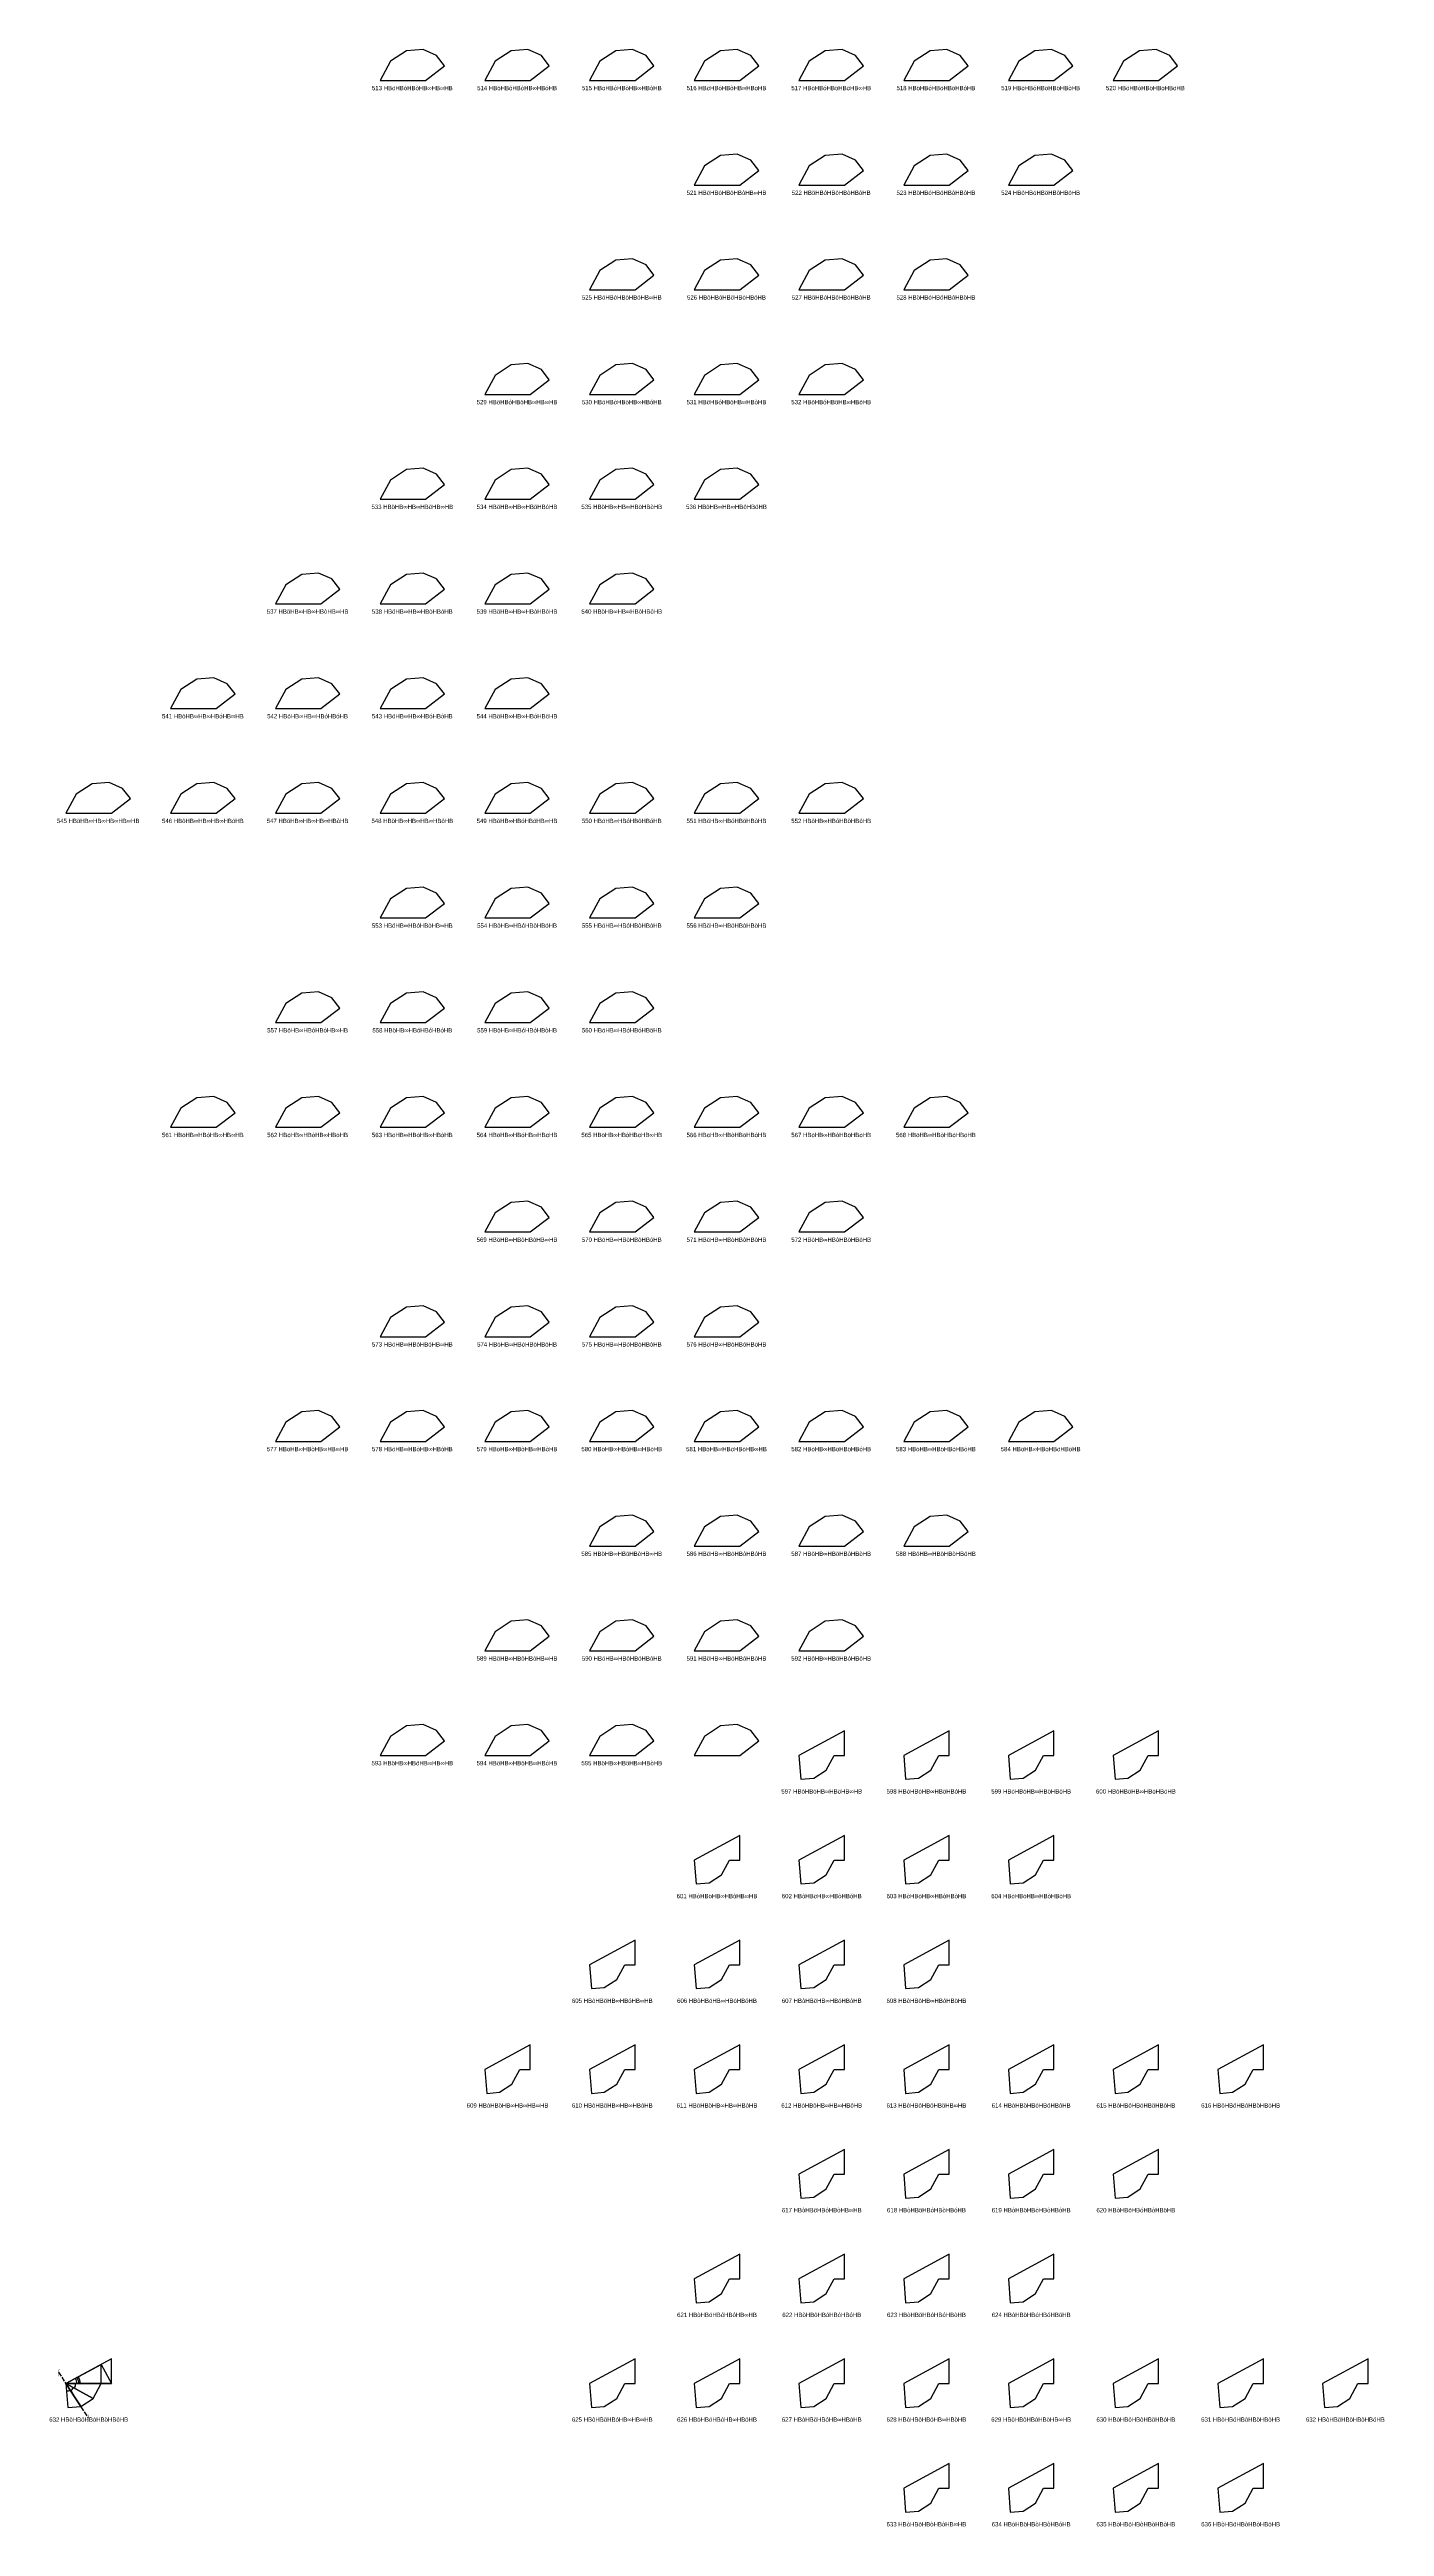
# Model space of a CAD drawing. Header units: millimetres. Extents: x 122552 to 1654769, y -10280102 to 62068.
# Drawn here: x 1236989 to 1576684, y -6376261 to -5745788 of the extents above; entities that cross this region are included whole.
import ezdxf
from ezdxf.enums import TextEntityAlignment as Align

# ---------------------------------------------------------------- set-up
doc = ezdxf.new("R2010")
doc.units = ezdxf.units.MM
doc.linetypes.add('ACAD_ISO02W100', pattern=[15, 12, -3])
for name, color, linetype in [('BASE', 170, 'Continuous'), ('HYPOTENUSE', 20, 'Continuous'), ('PERPENDICULAR', 90, 'Continuous'), ('Standard', 7, 'Continuous')]:
    doc.layers.add(name, color=color, linetype=linetype)
doc.styles.add('Arial', font='arial_0.ttf')

# ---------------------------------------------------------------- blocks, each defined once
blk = doc.blocks.new('fundamental_block_GT')
at = {"color": 4}
blk.add_arc((0, -2), 277, 359.9799, 28.4254, dxfattribs=at)
at = {"layer": 'BASE'}
blk.add_line((0, 0), (879, -7), dxfattribs=at)
at = {"layer": 'HYPOTENUSE'}
blk.add_line((883, 469), (0, 0), dxfattribs=at)
at = {"layer": 'PERPENDICULAR'}
blk.add_line((879, -7), (883, 469), dxfattribs=at)

msp = doc.modelspace()

# ---------------------------------------------------------------- linework, layer by layer
at = {"linetype": 'ACAD_ISO02W100', "ltscale": 100}
msp.add_line((1239268, -6337003), (1246805, -6348598), dxfattribs=at)
for points in [[(1332064, -5745788), (1327808, -5746126), (1323735, -5748773), (1321099, -5753631), (1332686, -5753631), (1337504, -5749926), (1335493, -5747311)], [(1358713, -5745788), (1354456, -5746126), (1350384, -5748773), (1347747, -5753631), (1359335, -5753631), (1364152, -5749926), (1362142, -5747311)], [(1385361, -5745788), (1381105, -5746126), (1377032, -5748773), (1374396, -5753631), (1385983, -5753631), (1390801, -5749926), (1388791, -5747311)], [(1412010, -5745788), (1407754, -5746126), (1403681, -5748773), (1401045, -5753631), (1412632, -5753631), (1417450, -5749926), (1415439, -5747311)], [(1438659, -5745788), (1434402, -5746126), (1430330, -5748773), (1427693, -5753631), (1439281, -5753631), (1444098, -5749926), (1442088, -5747311)], [(1465307, -5745788), (1461051, -5746126), (1456978, -5748773), (1454342, -5753631), (1465929, -5753631), (1470747, -5749926), (1468737, -5747311)], [(1491956, -5745788), (1487700, -5746126), (1483627, -5748773), (1480991, -5753631), (1492578, -5753631), (1497396, -5749926), (1495385, -5747311)], [(1518605, -5745788), (1514348, -5746126), (1510276, -5748773), (1507639, -5753631), (1519227, -5753631), (1524044, -5749926), (1522034, -5747311)], [(1412010, -5772437), (1407754, -5772774), (1403681, -5775422), (1401045, -5780279), (1412632, -5780279), (1417450, -5776575), (1415439, -5773960)], [(1438659, -5772437), (1434402, -5772774), (1430330, -5775422), (1427693, -5780279), (1439281, -5780279), (1444098, -5776575), (1442088, -5773960)], [(1465307, -5772437), (1461051, -5772774), (1456978, -5775422), (1454342, -5780279), (1465929, -5780279), (1470747, -5776575), (1468737, -5773960)], [(1491956, -5772437), (1487700, -5772774), (1483627, -5775422), (1480991, -5780279), (1492578, -5780279), (1497396, -5776575), (1495385, -5773960)], [(1385361, -5799085), (1381105, -5799423), (1377032, -5802070), (1374396, -5806928), (1385983, -5806928), (1390801, -5803223), (1388791, -5800609)], [(1412010, -5799085), (1407754, -5799423), (1403681, -5802070), (1401045, -5806928), (1412632, -5806928), (1417450, -5803223), (1415439, -5800609)], [(1438659, -5799085), (1434402, -5799423), (1430330, -5802070), (1427693, -5806928), (1439281, -5806928), (1444098, -5803223), (1442088, -5800609)], [(1465307, -5799085), (1461051, -5799423), (1456978, -5802070), (1454342, -5806928), (1465929, -5806928), (1470747, -5803223), (1468737, -5800609)], [(1358713, -5825734), (1354456, -5826072), (1350384, -5828719), (1347747, -5833577), (1359335, -5833577), (1364152, -5829872), (1362142, -5827257)], [(1385361, -5825734), (1381105, -5826072), (1377032, -5828719), (1374396, -5833577), (1385983, -5833577), (1390801, -5829872), (1388791, -5827257)], [(1412010, -5825734), (1407754, -5826072), (1403681, -5828719), (1401045, -5833577), (1412632, -5833577), (1417450, -5829872), (1415439, -5827257)], [(1438659, -5825734), (1434402, -5826072), (1430330, -5828719), (1427693, -5833577), (1439281, -5833577), (1444098, -5829872), (1442088, -5827257)], [(1332064, -5852383), (1327808, -5852720), (1323735, -5855368), (1321099, -5860225), (1332686, -5860225), (1337504, -5856521), (1335493, -5853906)], [(1358713, -5852383), (1354456, -5852720), (1350384, -5855368), (1347747, -5860225), (1359335, -5860225), (1364152, -5856521), (1362142, -5853906)], [(1385361, -5852383), (1381105, -5852720), (1377032, -5855368), (1374396, -5860225), (1385983, -5860225), (1390801, -5856521), (1388791, -5853906)], [(1412010, -5852383), (1407754, -5852720), (1403681, -5855368), (1401045, -5860225), (1412632, -5860225), (1417450, -5856521), (1415439, -5853906)], [(1305415, -5879031), (1301159, -5879369), (1297086, -5882016), (1294450, -5886874), (1306037, -5886874), (1310855, -5883169), (1308845, -5880555)], [(1332064, -5879031), (1327808, -5879369), (1323735, -5882016), (1321099, -5886874), (1332686, -5886874), (1337504, -5883169), (1335493, -5880555)], [(1358713, -5879031), (1354456, -5879369), (1350384, -5882016), (1347747, -5886874), (1359335, -5886874), (1364152, -5883169), (1362142, -5880555)], [(1385361, -5879031), (1381105, -5879369), (1377032, -5882016), (1374396, -5886874), (1385983, -5886874), (1390801, -5883169), (1388791, -5880555)], [(1278767, -5905680), (1274510, -5906018), (1270438, -5908665), (1267801, -5913523), (1279389, -5913523), (1284206, -5909818), (1282196, -5907203)], [(1305415, -5905680), (1301159, -5906018), (1297086, -5908665), (1294450, -5913523), (1306037, -5913523), (1310855, -5909818), (1308845, -5907203)], [(1332064, -5905680), (1327808, -5906018), (1323735, -5908665), (1321099, -5913523), (1332686, -5913523), (1337504, -5909818), (1335493, -5907203)], [(1358713, -5905680), (1354456, -5906018), (1350384, -5908665), (1347747, -5913523), (1359335, -5913523), (1364152, -5909818), (1362142, -5907203)], [(1252118, -5932329), (1247862, -5932666), (1243789, -5935314), (1241153, -5940171), (1252740, -5940171), (1257558, -5936467), (1255547, -5933852)], [(1278767, -5932329), (1274510, -5932666), (1270438, -5935314), (1267801, -5940171), (1279389, -5940171), (1284206, -5936467), (1282196, -5933852)], [(1305415, -5932329), (1301159, -5932666), (1297086, -5935314), (1294450, -5940171), (1306037, -5940171), (1310855, -5936467), (1308845, -5933852)], [(1332064, -5932329), (1327808, -5932666), (1323735, -5935314), (1321099, -5940171), (1332686, -5940171), (1337504, -5936467), (1335493, -5933852)], [(1358713, -5932329), (1354456, -5932666), (1350384, -5935314), (1347747, -5940171), (1359335, -5940171), (1364152, -5936467), (1362142, -5933852)], [(1385361, -5932329), (1381105, -5932666), (1377032, -5935314), (1374396, -5940171), (1385983, -5940171), (1390801, -5936467), (1388791, -5933852)], [(1412010, -5932329), (1407754, -5932666), (1403681, -5935314), (1401045, -5940171), (1412632, -5940171), (1417450, -5936467), (1415439, -5933852)], [(1438659, -5932329), (1434402, -5932666), (1430330, -5935314), (1427693, -5940171), (1439281, -5940171), (1444098, -5936467), (1442088, -5933852)], [(1332064, -5958977), (1327808, -5959315), (1323735, -5961962), (1321099, -5966820), (1332686, -5966820), (1337504, -5963115), (1335493, -5960501)], [(1358713, -5958977), (1354456, -5959315), (1350384, -5961962), (1347747, -5966820), (1359335, -5966820), (1364152, -5963115), (1362142, -5960501)], [(1385361, -5958977), (1381105, -5959315), (1377032, -5961962), (1374396, -5966820), (1385983, -5966820), (1390801, -5963115), (1388791, -5960501)], [(1412010, -5958977), (1407754, -5959315), (1403681, -5961962), (1401045, -5966820), (1412632, -5966820), (1417450, -5963115), (1415439, -5960501)], [(1305415, -5985626), (1301159, -5985964), (1297086, -5988611), (1294450, -5993469), (1306037, -5993469), (1310855, -5989764), (1308845, -5987149)], [(1332064, -5985626), (1327808, -5985964), (1323735, -5988611), (1321099, -5993469), (1332686, -5993469), (1337504, -5989764), (1335493, -5987149)], [(1358713, -5985626), (1354456, -5985964), (1350384, -5988611), (1347747, -5993469), (1359335, -5993469), (1364152, -5989764), (1362142, -5987149)], [(1385361, -5985626), (1381105, -5985964), (1377032, -5988611), (1374396, -5993469), (1385983, -5993469), (1390801, -5989764), (1388791, -5987149)], [(1278767, -6012275), (1274510, -6012612), (1270438, -6015260), (1267801, -6020117), (1279389, -6020117), (1284206, -6016413), (1282196, -6013798)], [(1305415, -6012275), (1301159, -6012612), (1297086, -6015260), (1294450, -6020117), (1306037, -6020117), (1310855, -6016413), (1308845, -6013798)], [(1332064, -6012275), (1327808, -6012612), (1323735, -6015260), (1321099, -6020117), (1332686, -6020117), (1337504, -6016413), (1335493, -6013798)], [(1358713, -6012275), (1354456, -6012612), (1350384, -6015260), (1347747, -6020117), (1359335, -6020117), (1364152, -6016413), (1362142, -6013798)], [(1385361, -6012275), (1381105, -6012612), (1377032, -6015260), (1374396, -6020117), (1385983, -6020117), (1390801, -6016413), (1388791, -6013798)], [(1412010, -6012275), (1407754, -6012612), (1403681, -6015260), (1401045, -6020117), (1412632, -6020117), (1417450, -6016413), (1415439, -6013798)], [(1438659, -6012275), (1434402, -6012612), (1430330, -6015260), (1427693, -6020117), (1439281, -6020117), (1444098, -6016413), (1442088, -6013798)], [(1465307, -6012275), (1461051, -6012612), (1456978, -6015260), (1454342, -6020117), (1465929, -6020117), (1470747, -6016413), (1468737, -6013798)], [(1358713, -6038923), (1354456, -6039261), (1350384, -6041908), (1347747, -6046766), (1359335, -6046766), (1364152, -6043061), (1362142, -6040447)], [(1385361, -6038923), (1381105, -6039261), (1377032, -6041908), (1374396, -6046766), (1385983, -6046766), (1390801, -6043061), (1388791, -6040447)], [(1412010, -6038923), (1407754, -6039261), (1403681, -6041908), (1401045, -6046766), (1412632, -6046766), (1417450, -6043061), (1415439, -6040447)], [(1438659, -6038923), (1434402, -6039261), (1430330, -6041908), (1427693, -6046766), (1439281, -6046766), (1444098, -6043061), (1442088, -6040447)], [(1332064, -6065572), (1327808, -6065910), (1323735, -6068557), (1321099, -6073415), (1332686, -6073415), (1337504, -6069710), (1335493, -6067096)], [(1358713, -6065572), (1354456, -6065910), (1350384, -6068557), (1347747, -6073415), (1359335, -6073415), (1364152, -6069710), (1362142, -6067096)], [(1385361, -6065572), (1381105, -6065910), (1377032, -6068557), (1374396, -6073415), (1385983, -6073415), (1390801, -6069710), (1388791, -6067096)], [(1412010, -6065572), (1407754, -6065910), (1403681, -6068557), (1401045, -6073415), (1412632, -6073415), (1417450, -6069710), (1415439, -6067096)], [(1305415, -6092221), (1301159, -6092558), (1297086, -6095206), (1294450, -6100063), (1306037, -6100063), (1310855, -6096359), (1308845, -6093744)], [(1332064, -6092221), (1327808, -6092558), (1323735, -6095206), (1321099, -6100063), (1332686, -6100063), (1337504, -6096359), (1335493, -6093744)], [(1358713, -6092221), (1354456, -6092558), (1350384, -6095206), (1347747, -6100063), (1359335, -6100063), (1364152, -6096359), (1362142, -6093744)], [(1385361, -6092221), (1381105, -6092558), (1377032, -6095206), (1374396, -6100063), (1385983, -6100063), (1390801, -6096359), (1388791, -6093744)], [(1412010, -6092221), (1407754, -6092558), (1403681, -6095206), (1401045, -6100063), (1412632, -6100063), (1417450, -6096359), (1415439, -6093744)], [(1438659, -6092221), (1434402, -6092558), (1430330, -6095206), (1427693, -6100063), (1439281, -6100063), (1444098, -6096359), (1442088, -6093744)], [(1465307, -6092221), (1461051, -6092558), (1456978, -6095206), (1454342, -6100063), (1465929, -6100063), (1470747, -6096359), (1468737, -6093744)], [(1491956, -6092221), (1487700, -6092558), (1483627, -6095206), (1480991, -6100063), (1492578, -6100063), (1497396, -6096359), (1495385, -6093744)], [(1385361, -6118869), (1381105, -6119207), (1377032, -6121854), (1374396, -6126712), (1385983, -6126712), (1390801, -6123007), (1388791, -6120393)], [(1412010, -6118869), (1407754, -6119207), (1403681, -6121854), (1401045, -6126712), (1412632, -6126712), (1417450, -6123007), (1415439, -6120393)], [(1438659, -6118869), (1434402, -6119207), (1430330, -6121854), (1427693, -6126712), (1439281, -6126712), (1444098, -6123007), (1442088, -6120393)], [(1465307, -6118869), (1461051, -6119207), (1456978, -6121854), (1454342, -6126712), (1465929, -6126712), (1470747, -6123007), (1468737, -6120393)], [(1358713, -6145518), (1354456, -6145856), (1350384, -6148503), (1347747, -6153361), (1359335, -6153361), (1364152, -6149656), (1362142, -6147042)], [(1385361, -6145518), (1381105, -6145856), (1377032, -6148503), (1374396, -6153361), (1385983, -6153361), (1390801, -6149656), (1388791, -6147042)], [(1412010, -6145518), (1407754, -6145856), (1403681, -6148503), (1401045, -6153361), (1412632, -6153361), (1417450, -6149656), (1415439, -6147042)], [(1438659, -6145518), (1434402, -6145856), (1430330, -6148503), (1427693, -6153361), (1439281, -6153361), (1444098, -6149656), (1442088, -6147042)], [(1332064, -6172167), (1327808, -6172504), (1323735, -6175152), (1321099, -6180009), (1332686, -6180009), (1337504, -6176305), (1335493, -6173690)], [(1358713, -6172167), (1354456, -6172504), (1350384, -6175152), (1347747, -6180009), (1359335, -6180009), (1364152, -6176305), (1362142, -6173690)], [(1385361, -6172167), (1381105, -6172504), (1377032, -6175152), (1374396, -6180009), (1385983, -6180009), (1390801, -6176305), (1388791, -6173690)], [(1412010, -6172167), (1407754, -6172504), (1403681, -6175152), (1401045, -6180009), (1412632, -6180009), (1417450, -6176305), (1415439, -6173690)], [(1436644, -6180009), (1439281, -6180009), (1439281, -6173721), (1427693, -6180009), (1428174, -6186068), (1431462, -6185807), (1434608, -6183762)], [(1463293, -6180009), (1465929, -6180009), (1465929, -6173721), (1454342, -6180009), (1454822, -6186068), (1458110, -6185807), (1461257, -6183762)], [(1489942, -6180009), (1492578, -6180009), (1492578, -6173721), (1480991, -6180009), (1481471, -6186068), (1484759, -6185807), (1487905, -6183762)], [(1516590, -6180009), (1519227, -6180009), (1519227, -6173721), (1507639, -6180009), (1508120, -6186068), (1511408, -6185807), (1514554, -6183762)], [(1409996, -6206658), (1412632, -6206658), (1412632, -6200370), (1401045, -6206658), (1401525, -6212716), (1404813, -6212456), (1407959, -6210411)], [(1436644, -6206658), (1439281, -6206658), (1439281, -6200370), (1427693, -6206658), (1428174, -6212716), (1431462, -6212456), (1434608, -6210411)], [(1463293, -6206658), (1465929, -6206658), (1465929, -6200370), (1454342, -6206658), (1454822, -6212716), (1458110, -6212456), (1461257, -6210411)], [(1489942, -6206658), (1492578, -6206658), (1492578, -6200370), (1480991, -6206658), (1481471, -6212716), (1484759, -6212456), (1487905, -6210411)], [(1383347, -6233307), (1385983, -6233307), (1385983, -6227018), (1374396, -6233307), (1374876, -6239365), (1378164, -6239104), (1381311, -6237059)], [(1409996, -6233307), (1412632, -6233307), (1412632, -6227018), (1401045, -6233307), (1401525, -6239365), (1404813, -6239104), (1407959, -6237059)], [(1436644, -6233307), (1439281, -6233307), (1439281, -6227018), (1427693, -6233307), (1428174, -6239365), (1431462, -6239104), (1434608, -6237059)], [(1463293, -6233307), (1465929, -6233307), (1465929, -6227018), (1454342, -6233307), (1454822, -6239365), (1458110, -6239104), (1461257, -6237059)], [(1356698, -6259955), (1359335, -6259955), (1359335, -6253667), (1347747, -6259955), (1348228, -6266014), (1351516, -6265753), (1354662, -6263708)], [(1383347, -6259955), (1385983, -6259955), (1385983, -6253667), (1374396, -6259955), (1374876, -6266014), (1378164, -6265753), (1381311, -6263708)], [(1409996, -6259955), (1412632, -6259955), (1412632, -6253667), (1401045, -6259955), (1401525, -6266014), (1404813, -6265753), (1407959, -6263708)], [(1436644, -6259955), (1439281, -6259955), (1439281, -6253667), (1427693, -6259955), (1428174, -6266014), (1431462, -6265753), (1434608, -6263708)], [(1463293, -6259955), (1465929, -6259955), (1465929, -6253667), (1454342, -6259955), (1454822, -6266014), (1458110, -6265753), (1461257, -6263708)], [(1489942, -6259955), (1492578, -6259955), (1492578, -6253667), (1480991, -6259955), (1481471, -6266014), (1484759, -6265753), (1487905, -6263708)], [(1516590, -6259955), (1519227, -6259955), (1519227, -6253667), (1507639, -6259955), (1508120, -6266014), (1511408, -6265753), (1514554, -6263708)], [(1543239, -6259955), (1545875, -6259955), (1545875, -6253667), (1534288, -6259955), (1534768, -6266014), (1538056, -6265753), (1541203, -6263708)], [(1436644, -6286604), (1439281, -6286604), (1439281, -6280316), (1427693, -6286604), (1428174, -6292662), (1431462, -6292402), (1434608, -6290357)], [(1463293, -6286604), (1465929, -6286604), (1465929, -6280316), (1454342, -6286604), (1454822, -6292662), (1458110, -6292402), (1461257, -6290357)], [(1489942, -6286604), (1492578, -6286604), (1492578, -6280316), (1480991, -6286604), (1481471, -6292662), (1484759, -6292402), (1487905, -6290357)], [(1516590, -6286604), (1519227, -6286604), (1519227, -6280316), (1507639, -6286604), (1508120, -6292662), (1511408, -6292402), (1514554, -6290357)], [(1409996, -6313253), (1412632, -6313253), (1412632, -6306964), (1401045, -6313253), (1401525, -6319311), (1404813, -6319050), (1407959, -6317005)], [(1436644, -6313253), (1439281, -6313253), (1439281, -6306964), (1427693, -6313253), (1428174, -6319311), (1431462, -6319050), (1434608, -6317005)], [(1463293, -6313253), (1465929, -6313253), (1465929, -6306964), (1454342, -6313253), (1454822, -6319311), (1458110, -6319050), (1461257, -6317005)], [(1489942, -6313253), (1492578, -6313253), (1492578, -6306964), (1480991, -6313253), (1481471, -6319311), (1484759, -6319050), (1487905, -6317005)], [(1383347, -6339901), (1385983, -6339901), (1385983, -6333613), (1374396, -6339901), (1374876, -6345960), (1378164, -6345699), (1381311, -6343654)], [(1409996, -6339901), (1412632, -6339901), (1412632, -6333613), (1401045, -6339901), (1401525, -6345960), (1404813, -6345699), (1407959, -6343654)], [(1436644, -6339901), (1439281, -6339901), (1439281, -6333613), (1427693, -6339901), (1428174, -6345960), (1431462, -6345699), (1434608, -6343654)], [(1463293, -6339901), (1465929, -6339901), (1465929, -6333613), (1454342, -6339901), (1454822, -6345960), (1458110, -6345699), (1461257, -6343654)], [(1489942, -6339901), (1492578, -6339901), (1492578, -6333613), (1480991, -6339901), (1481471, -6345960), (1484759, -6345699), (1487905, -6343654)], [(1516590, -6339901), (1519227, -6339901), (1519227, -6333613), (1507639, -6339901), (1508120, -6345960), (1511408, -6345699), (1514554, -6343654)], [(1543239, -6339901), (1545875, -6339901), (1545875, -6333613), (1534288, -6339901), (1534768, -6345960), (1538056, -6345699), (1541203, -6343654)], [(1569888, -6339901), (1572524, -6339901), (1572524, -6333613), (1560937, -6339901), (1561417, -6345960), (1564705, -6345699), (1567851, -6343654)], [(1463293, -6366550), (1465929, -6366550), (1465929, -6360262), (1454342, -6366550), (1454822, -6372608), (1458110, -6372348), (1461257, -6370303)], [(1489942, -6366550), (1492578, -6366550), (1492578, -6360262), (1480991, -6366550), (1481471, -6372608), (1484759, -6372348), (1487905, -6370303)], [(1516590, -6366550), (1519227, -6366550), (1519227, -6360262), (1507639, -6366550), (1508120, -6372608), (1511408, -6372348), (1514554, -6370303)], [(1543239, -6366550), (1545875, -6366550), (1545875, -6360262), (1534288, -6366550), (1534768, -6372608), (1538056, -6372348), (1541203, -6370303)]]:
    msp.add_lwpolyline(points, close=True)

# ---------------------------------------------------------------- block references
for xscale, yscale, zscale, rotation in [(-11.58735412275403, 11.58735412275403, 11.58735412275403, 207.9999999999996), (10.18429076373601, 10.18429076373601, 10.18429076373601, 0.4883327617926961), (8.951118371073806, 8.951118371073806, 8.951118371073806, 332.0000000000033), (6.914651890687201, 6.914651890687201, 6.914651890687201, 275.0233344764058), (7.867265571232967, 7.867265571232967, 7.867265571232967, 303.5116672382053)]:
    msp.add_blockref('fundamental_block_GT', (1241153, -6339901), dxfattribs=dict(xscale=xscale, yscale=yscale, zscale=zscale, rotation=rotation))
at = {"layer": 'Standard', "xscale": 13.18371388650824, "yscale": 13.18371388650824, "zscale": 13.18371388650824, "rotation": 0.4883327617913192}
msp.add_blockref('fundamental_block_GT', (1241153, -6339901), dxfattribs=at)

# ---------------------------------------------------------------- texts
at = {"style": 'Arial'}
for s, p in [('513 HBöHBóHBòHB∞HB∞HB', (1329301, -5755591)), ('514 HBöHBóHBòHB∞HBóHB', (1355950, -5755591)), ('515 HBöHBóHBòHB∞HBòHB', (1382598, -5755591)), ('516 HBöHBóHBòHB∞HBöHB', (1409247, -5755591)), ('517 HBöHBóHBöHBöHB∞HB', (1435896, -5755591)), ('518 HBöHBóHBöHBöHBóHB', (1462544, -5755591)), ('519 HBöHBóHBöHBöHBòHB', (1489193, -5755591)), ('520 HBöHBóHBöHBöHBöHB', (1515842, -5755591)), ('521 HBöHBóHBöHBòHB∞HB', (1409247, -5782240)), ('522 HBöHBóHBöHBòHBóHB', (1435896, -5782240)), ('523 HBöHBóHBöHBòHBòHB', (1462544, -5782240)), ('524 HBöHBóHBöHBòHBöHB', (1489193, -5782240)), ('525 HBöHBóHBöHBóHB∞HB', (1382598, -5808889)), ('526 HBöHBóHBöHBóHBóHB', (1409247, -5808889)), ('527 HBöHBóHBöHBóHBòHB', (1435896, -5808889)), ('528 HBöHBóHBöHBóHBöHB', (1462544, -5808889)), ('529 HBöHBóHBöHB∞HB∞HB', (1355950, -5835537)), ('530 HBöHBóHBöHB∞HBóHB', (1382598, -5835537)), ('531 HBöHBóHBöHB∞HBòHB', (1409247, -5835537)), ('532 HBöHBóHBöHB∞HBöHB', (1435896, -5835537)), ('533 HBöHB∞HB∞HBöHB∞HB', (1329301, -5862186)), ('534 HBöHB∞HB∞HBöHBóHB', (1355950, -5862186)), ('535 HBöHB∞HB∞HBöHBòHB', (1382598, -5862186)), ('536 HBöHB∞HB∞HBöHBöHB', (1409247, -5862186)), ('537 HBöHB∞HB∞HBòHB∞HB', (1302652, -5888835)), ('538 HBöHB∞HB∞HBòHBóHB', (1329301, -5888835)), ('539 HBöHB∞HB∞HBòHBòHB', (1355950, -5888835)), ('540 HBöHB∞HB∞HBòHBöHB', (1382598, -5888835)), ('541 HBöHB∞HB∞HBóHB∞HB', (1276004, -5915483)), ('542 HBöHB∞HB∞HBóHBóHB', (1302652, -5915483)), ('543 HBöHB∞HB∞HBóHBòHB', (1329301, -5915483)), ('544 HBöHB∞HB∞HBóHBöHB', (1355950, -5915483)), ('545 HBöHB∞HB∞HB∞HB∞HB', (1249355, -5942132)), ('546 HBöHB∞HB∞HB∞HBóHB', (1276004, -5942132)), ('547 HBöHB∞HB∞HB∞HBòHB', (1302652, -5942132)), ('548 HBöHB∞HB∞HB∞HBöHB', (1329301, -5942132)), ('549 HBöHB∞HBóHBöHB∞HB', (1355950, -5942132)), ('550 HBöHB∞HBóHBöHBóHB', (1382598, -5942132)), ('551 HBöHB∞HBóHBöHBòHB', (1409247, -5942132)), ('552 HBöHB∞HBóHBöHBöHB', (1435896, -5942132)), ('553 HBöHB∞HBóHBòHB∞HB', (1329301, -5968781)), ('554 HBöHB∞HBóHBòHBóHB', (1355950, -5968781)), ('555 HBöHB∞HBóHBòHBòHB', (1382598, -5968781)), ('556 HBöHB∞HBóHBòHBöHB', (1409247, -5968781)), ('557 HBöHB∞HBóHBóHB∞HB', (1302652, -5995429)), ('558 HBöHB∞HBóHBóHBóHB', (1329301, -5995429)), ('559 HBöHB∞HBóHBóHBòHB', (1355950, -5995429)), ('560 HBöHB∞HBóHBóHBöHB', (1382598, -5995429)), ('561 HBöHB∞HBóHB∞HB∞HB', (1276004, -6022078)), ('562 HBöHB∞HBóHB∞HBóHB', (1302652, -6022078)), ('563 HBöHB∞HBóHB∞HBòHB', (1329301, -6022078)), ('564 HBöHB∞HBóHB∞HBöHB', (1355950, -6022078)), ('565 HBöHB∞HBòHBöHB∞HB', (1382598, -6022078)), ('566 HBöHB∞HBòHBöHBóHB', (1409247, -6022078)), ('567 HBöHB∞HBòHBöHBòHB', (1435896, -6022078)), ('568 HBöHB∞HBòHBöHBöHB', (1462544, -6022078)), ('569 HBöHB∞HBòHBòHB∞HB', (1355950, -6048727)), ('570 HBöHB∞HBòHBòHBóHB', (1382598, -6048727)), ('571 HBöHB∞HBòHBòHBòHB', (1409247, -6048727)), ('572 HBöHB∞HBòHBòHBöHB', (1435896, -6048727)), ('573 HBöHB∞HBòHBóHB∞HB', (1329301, -6075375)), ('574 HBöHB∞HBòHBóHBóHB', (1355950, -6075375)), ('575 HBöHB∞HBòHBóHBòHB', (1382598, -6075375)), ('576 HBöHB∞HBòHBóHBöHB', (1409247, -6075375)), ('577 HBöHB∞HBòHB∞HB∞HB', (1302652, -6102024)), ('578 HBöHB∞HBòHB∞HBóHB', (1329301, -6102024)), ('579 HBöHB∞HBòHB∞HBòHB', (1355950, -6102024)), ('580 HBöHB∞HBòHB∞HBöHB', (1382598, -6102024)), ('581 HBöHB∞HBöHBöHB∞HB', (1409247, -6102024)), ('582 HBöHB∞HBöHBöHBóHB', (1435896, -6102024)), ('583 HBöHB∞HBöHBöHBòHB', (1462544, -6102024)), ('584 HBöHB∞HBöHBöHBöHB', (1489193, -6102024)), ('585 HBöHB∞HBöHBòHB∞HB', (1382598, -6128673)), ('586 HBöHB∞HBöHBòHBóHB', (1409247, -6128673)), ('587 HBöHB∞HBöHBòHBòHB', (1435896, -6128673)), ('588 HBöHB∞HBöHBòHBöHB', (1462544, -6128673)), ('589 HBöHB∞HBöHBóHB∞HB', (1355950, -6155321)), ('590 HBöHB∞HBöHBóHBóHB', (1382598, -6155321)), ('591 HBöHB∞HBöHBóHBòHB', (1409247, -6155321)), ('592 HBöHB∞HBöHBóHBöHB', (1435896, -6155321)), ('593 HBöHB∞HBöHB∞HB∞HB', (1329301, -6181970)), ('594 HBöHB∞HBöHB∞HBóHB', (1355950, -6181970)), ('595 HBöHB∞HBöHB∞HBòHB', (1382598, -6181970)), ('597 HBòHBöHB∞HBöHB∞HB', (1433487, -6189154)), ('598 HBòHBöHB∞HBöHBóHB', (1460136, -6189154)), ('599 HBòHBöHB∞HBöHBòHB', (1486784, -6189154)), ('600 HBòHBöHB∞HBöHBöHB', (1513433, -6189154)), ('601 HBòHBöHB∞HBòHB∞HB', (1406838, -6215803)), ('602 HBòHBöHB∞HBòHBóHB', (1433487, -6215803)), ('603 HBòHBöHB∞HBòHBòHB', (1460136, -6215803)), ('604 HBòHBöHB∞HBòHBöHB', (1486784, -6215803)), ('605 HBòHBöHB∞HBóHB∞HB', (1380190, -6242452)), ('606 HBòHBöHB∞HBóHBóHB', (1406838, -6242452)), ('607 HBòHBöHB∞HBóHBòHB', (1433487, -6242452)), ('608 HBòHBöHB∞HBóHBöHB', (1460136, -6242452)), ('609 HBòHBöHB∞HB∞HB∞HB', (1353541, -6269100)), ('610 HBòHBöHB∞HB∞HBóHB', (1380190, -6269100)), ('611 HBòHBöHB∞HB∞HBòHB', (1406838, -6269100)), ('612 HBòHBöHB∞HB∞HBöHB', (1433487, -6269100)), ('613 HBòHBöHBóHBöHB∞HB', (1460136, -6269100)), ('614 HBòHBöHBóHBöHBóHB', (1486784, -6269100)), ('615 HBòHBöHBóHBöHBòHB', (1513433, -6269100)), ('616 HBòHBöHBóHBöHBöHB', (1540082, -6269100)), ('617 HBòHBöHBóHBòHB∞HB', (1433487, -6295749)), ('618 HBòHBöHBóHBòHBóHB', (1460136, -6295749)), ('619 HBòHBöHBóHBòHBòHB', (1486784, -6295749)), ('620 HBòHBöHBóHBòHBöHB', (1513433, -6295749)), ('621 HBòHBöHBóHBóHB∞HB', (1406838, -6322398)), ('622 HBòHBöHBóHBóHBóHB', (1433487, -6322398)), ('623 HBòHBöHBóHBóHBòHB', (1460136, -6322398)), ('624 HBòHBöHBóHBóHBöHB', (1486784, -6322398)), ('⌠', (1239268, -6337003)), ('632 HBòHBöHBòHBöHBöHB', (1246946, -6349046)), ('⌡', (1246805, -6348598)), ('625 HBòHBöHBóHB∞HB∞HB', (1380190, -6349046)), ('626 HBòHBöHBóHB∞HBóHB', (1406838, -6349046)), ('627 HBòHBöHBóHB∞HBòHB', (1433487, -6349046)), ('628 HBòHBöHBóHB∞HBöHB', (1460136, -6349046)), ('629 HBòHBöHBòHBöHB∞HB', (1486784, -6349046)), ('630 HBòHBöHBòHBöHBóHB', (1513433, -6349046)), ('631 HBòHBöHBòHBöHBòHB', (1540082, -6349046)), ('632 HBòHBöHBòHBöHBöHB', (1566730, -6349046)), ('633 HBòHBöHBòHBòHB∞HB', (1460136, -6375695)), ('634 HBòHBöHBòHBòHBóHB', (1486784, -6375695)), ('635 HBòHBöHBòHBòHBòHB', (1513433, -6375695)), ('636 HBòHBöHBòHBòHBöHB', (1540082, -6375695))]:
    msp.add_text(s, height=1100, dxfattribs=at).set_placement(p, align=Align.MIDDLE_CENTER)

doc.saveas('drawing.dxf')
